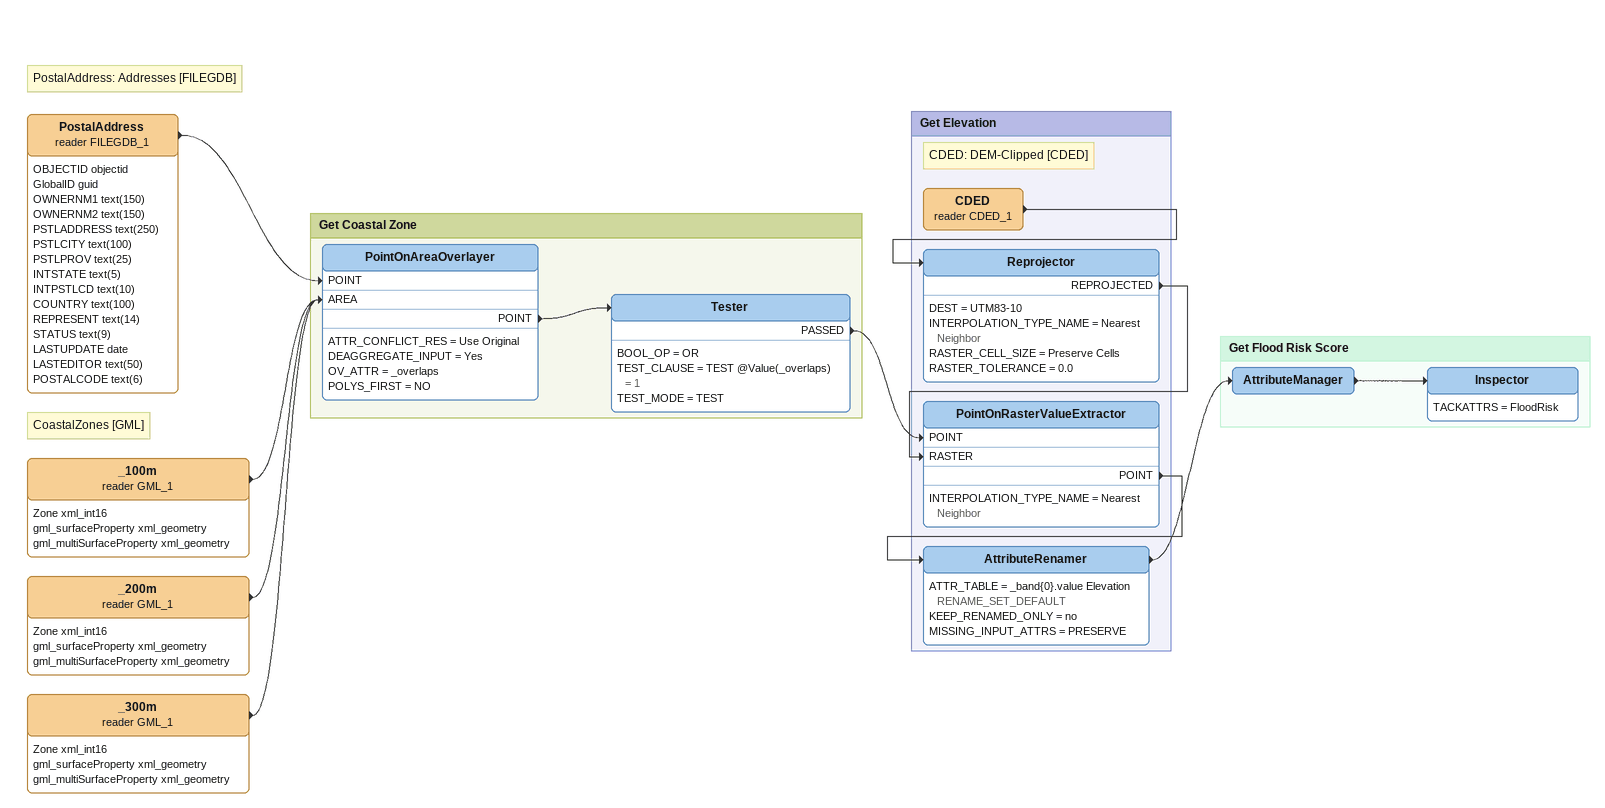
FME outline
Note: PostalAddress: Addresses [FILEGDB]
PostalAddress (reader FILEGDB_1)
    attributes: OBJECTID objectid, GlobalID guid, OWNERNM1 text(150), OWNERNM2 text(150), PSTLADDRESS text(250), PSTLCITY text(100), PSTLPROV text(25), INTSTATE text(5), INTPSTLCD text(10), COUNTRY text(100), REPRESENT text(14), STATUS text(9), LASTUPDATE date, LASTEDITOR text(50), POSTALCODE text(6)
    -> PointOnAreaOverlayer [POINT]
Note: CoastalZones [GML]
_100m (reader GML_1)
    attributes: Zone xml_int16, gml_surfaceProperty xml_geometry, gml_multiSurfaceProperty xml_geometry
    -> PointOnAreaOverlayer [AREA]
_200m (reader GML_1)
    attributes: Zone xml_int16, gml_surfaceProperty xml_geometry, gml_multiSurfaceProperty xml_geometry
    -> PointOnAreaOverlayer [AREA]
_300m (reader GML_1)
    attributes: Zone xml_int16, gml_surfaceProperty xml_geometry, gml_multiSurfaceProperty xml_geometry
    -> PointOnAreaOverlayer [AREA]

Bookmark: Get Coastal Zone
PointOnAreaOverlayer
    ATTR_CONFLICT_RES = Use Original
    DEAGGREGATE_INPUT = Yes
    OV_ATTR = _overlaps
    POLYS_FIRST = NO
    POINT -> Tester
Tester
    BOOL_OP = OR
    TEST_CLAUSE = TEST @Value(_overlaps) = 1
    TEST_MODE = TEST
    PASSED -> PointOnRasterValueExtractor [POINT]

Bookmark: Get Elevation
Note: CDED: DEM-Clipped [CDED]
CDED (reader CDED_1)
    -> Reprojector
Reprojector
    DEST = UTM83-10
    INTERPOLATION_TYPE_NAME = Nearest Neighbor
    RASTER_CELL_SIZE = Preserve Cells
    RASTER_TOLERANCE = 0.0
    REPROJECTED -> PointOnRasterValueExtractor [RASTER]
PointOnRasterValueExtractor
    INTERPOLATION_TYPE_NAME = Nearest Neighbor
    POINT -> AttributeRenamer
AttributeRenamer
    ATTR_TABLE = _band{0}.value Elevation RENAME_SET_DEFAULT
    KEEP_RENAMED_ONLY = no
    MISSING_INPUT_ATTRS = PRESERVE
    -> AttributeManager

Bookmark: Get Flood Risk Score
AttributeManager
    -> Inspector
Inspector
    TACKATTRS = FloodRisk
